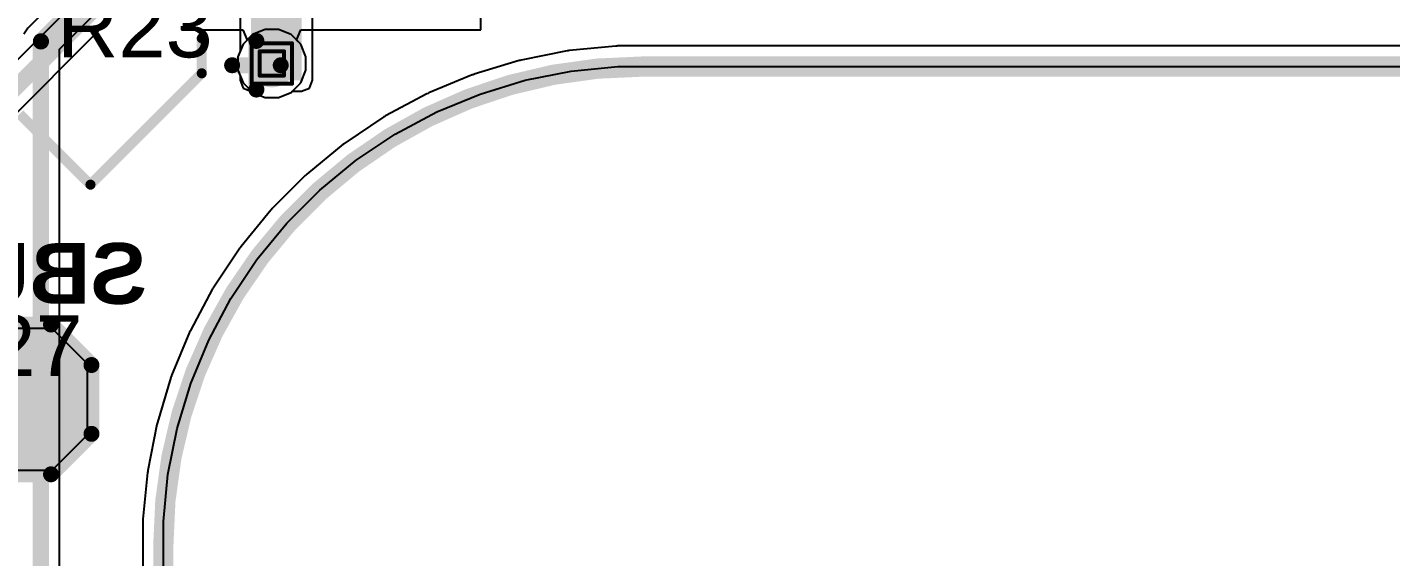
# Model space of a CAD drawing. Header units: inches. Extents: x -22 to 5433, y -13 to 5447.
# Drawn here: x 33.88 to 50.99, y 20.83 to 27.48 of the extents above; entities that cross this region are included whole.
import ezdxf

# ---------------------------------------------------------------- set-up
doc = ezdxf.new("R2010")
doc.units = ezdxf.units.IN
for name, color, linetype in [('Board_outline', 216, 'Continuous'), ('Bottom Layer', 5, 'Continuous'), ('Bottom Overlay', 54, 'Continuous'), ('Bottom Paste', 16, 'Continuous'), ('Bottom Solder', 6, 'Continuous'), ('Dimensions', 6, 'Continuous'), ('Drill Drawing', 1, 'Continuous'), ('Ground', 16, 'Continuous'), ('Multi-Layer', 9, 'Continuous'), ('Power', 76, 'Continuous'), ('Top Layer', 1, 'Continuous'), ('Top Overlay', 2, 'Continuous'), ('Via Holes', 16, 'Continuous')]:
    doc.layers.add(name, color=color, linetype=linetype)
doc.styles.add('Arial', font='', dxfattribs={"height": 0.2})
doc.styles.add('Arial_Bold', font='', dxfattribs={"height": 0.2})
doc.styles.get('Arial').set_extended_font_data('Arial')
doc.styles.get('Arial_Bold').set_extended_font_data('Arial', bold=True)

msp = doc.modelspace()

# ---------------------------------------------------------------- hatches: boundary and pattern name
at = {"layer": 'Bottom Layer'}
h = msp.add_hatch(color=5, dxfattribs=at)
edge = h.paths.add_edge_path()
edge.add_arc((31.24, 29.82), 3, 0, 360)
h = msp.add_hatch(color=5, dxfattribs=at)
edge = h.paths.add_edge_path()
edge.add_arc((36.946, 27.022), 0.3, 0, 360)
msp.add_hatch(color=5, dxfattribs=at).paths.add_polyline_path([(34.124, 23.57), (33.362, 23.57), (32.981, 23.189), (32.981, 22.427), (33.362, 22.046), (34.124, 22.046), (34.505, 22.427), (34.505, 23.189)])
at = {"layer": 'Bottom Paste'}
h = msp.add_hatch(color=16, dxfattribs=at)
edge = h.paths.add_edge_path()
edge.add_arc((31.24, 29.82), 3, 0, 360)
msp.add_hatch(color=16, dxfattribs=at).paths.add_polyline_path([(34.124, 23.57), (33.362, 23.57), (32.981, 23.189), (32.981, 22.427), (33.362, 22.046), (34.124, 22.046), (34.505, 22.427), (34.505, 23.189)])
at = {"layer": 'Bottom Solder'}
h = msp.add_hatch(color=6, dxfattribs=at)
edge = h.paths.add_edge_path()
edge.add_arc((31.24, 29.82), 3.051, 0, 360)
msp.add_hatch(color=6, dxfattribs=at).paths.add_polyline_path([(34.174, 23.671), (33.311, 23.671), (32.879, 23.239), (32.879, 22.376), (33.311, 21.944), (34.174, 21.944), (34.606, 22.376), (34.606, 23.239)])
at = {"layer": 'Ground'}
h = msp.add_hatch(color=16, dxfattribs=at)
edge = h.paths.add_edge_path()
edge.add_arc((36.946, 27.022), 0.3, 0, 360)
at = {"layer": 'Power'}
h = msp.add_hatch(color=76, dxfattribs=at)
edge = h.paths.add_edge_path()
edge.add_arc((36.946, 27.022), 0.3, 0, 360)
at = {"layer": 'Top Layer'}
msp.add_hatch(color=1, dxfattribs=at).paths.add_polyline_path([(36.684, 26.811), (37.319, 26.811), (37.319, 28.099), (36.684, 28.099)])
h = msp.add_hatch(color=1, dxfattribs=at)
edge = h.paths.add_edge_path()
edge.add_arc((36.946, 27.022), 0.3, 0, 360)
at = {"layer": 'Via Holes'}
h = msp.add_hatch(color=7, dxfattribs=at)
edge = h.paths.add_edge_path()
edge.add_arc((36.946, 27.022), 0.15, 0, 360)

# ---------------------------------------------------------------- linework, layer by layer
at = {"layer": 'Board_outline'}
for points in [[(35.584, 20.983, 0.254, 0.254, -0.414214), (41.584, 26.983, 0.254, 0.254, 0)], [(41.584, 26.983, 0.254, 0.254, 0), (52.561, 26.983, 0.254, 0.254, 0)], [(35.584, 10.007, 0.254, 0.254, 0), (35.584, 20.983, 0.254, 0.254, 0)]]:
    msp.add_lwpolyline(points, format="xyseb", dxfattribs=at)
for points in [[(41.52, 26.983, 0.127, 0.127, 1), (41.647, 26.983, 0.127, 0.127, 1)], [(41.52, 26.983, 0.127, 0.127, 1), (41.647, 26.983, 0.127, 0.127, 1)], [(35.52, 20.983, 0.127, 0.127, 1), (35.647, 20.983, 0.127, 0.127, 1)], [(35.52, 20.983, 0.127, 0.127, 1), (35.647, 20.983, 0.127, 0.127, 1)]]:
    msp.add_lwpolyline(points, format="xyseb", close=True, dxfattribs=at)
at = {"layer": 'Bottom Layer'}
for p, q in [((39.567, 27.443), (39.567, 31.81)), ((35.813, 27.492), (35.813, 27.443)), ((35.813, 27.443), (36.583, 27.443)), ((36.583, 27.443), (36.635, 27.316)), ((37.256, 27.316), (37.309, 27.443)), ((37.309, 27.443), (39.567, 27.443)), ((36.584, 27.264), (36.519, 27.107)), ((36.635, 27.316), (36.584, 27.264)), ((37.308, 27.264), (37.256, 27.316)), ((37.373, 27.107), (37.308, 27.264)), ((41.264, 27.241), (40.677, 27.183)), ((41.276, 27.24), (41.264, 27.241)), ((41.289, 27.242), (41.276, 27.24)), ((41.584, 27.242), (41.289, 27.242)), ((52.561, 27.242), (41.584, 27.242)), ((41.584, 27.242), (41.584, 27.242)), ((36.519, 27.107), (36.519, 26.937)), ((37.373, 26.937), (37.373, 27.107)), ((40.049, 27.058), (39.485, 26.887)), ((40.062, 27.06), (40.049, 27.058)), ((40.074, 27.065), (40.062, 27.06)), ((40.652, 27.18), (40.074, 27.065)), ((40.665, 27.18), (40.652, 27.18)), ((40.677, 27.183), (40.665, 27.18)), ((36.519, 26.937), (36.584, 26.78)), ((37.308, 26.78), (37.373, 26.937)), ((39.461, 26.879), (38.916, 26.653)), ((39.474, 26.881), (39.461, 26.879)), ((39.485, 26.887), (39.474, 26.881)), ((36.584, 26.78), (36.704, 26.66)), ((37.188, 26.66), (37.308, 26.78)), ((36.704, 26.66), (36.861, 26.595)), ((36.861, 26.595), (37.031, 26.595)), ((37.031, 26.595), (37.188, 26.66)), ((38.893, 26.642), (38.373, 26.364)), ((38.906, 26.646), (38.893, 26.642)), ((38.916, 26.653), (38.906, 26.646)), ((38.363, 26.356), (38.352, 26.351)), ((38.373, 26.364), (38.363, 26.356)), ((38.352, 26.351), (37.861, 26.024)), ((37.852, 26.015), (37.841, 26.009)), ((37.861, 26.024), (37.852, 26.015)), ((37.841, 26.009), (37.385, 25.635)), ((37.366, 25.618), (36.95, 25.201)), ((37.377, 25.625), (37.366, 25.618)), ((37.385, 25.635), (37.377, 25.625)), ((36.933, 25.182), (36.559, 24.726)), ((36.942, 25.19), (36.933, 25.182)), ((36.95, 25.201), (36.942, 25.19)), ((36.543, 24.706), (36.216, 24.216)), ((36.552, 24.715), (36.543, 24.706)), ((36.559, 24.726), (36.552, 24.715)), ((36.203, 24.194), (35.925, 23.674)), ((36.211, 24.204), (36.203, 24.194)), ((36.216, 24.216), (36.211, 24.204)), ((34.187, 23.697), (33.298, 23.697)), ((34.632, 23.252), (34.187, 23.697)), ((35.914, 23.651), (35.688, 23.106)), ((35.921, 23.662), (35.914, 23.651)), ((35.925, 23.674), (35.921, 23.662)), ((34.632, 22.363), (34.632, 23.252)), ((35.688, 23.106), (35.686, 23.094)), ((35.68, 23.082), (35.509, 22.518)), ((35.686, 23.094), (35.68, 23.082)), ((35.503, 22.494), (35.388, 21.915)), ((35.508, 22.505), (35.503, 22.494)), ((35.509, 22.518), (35.508, 22.505)), ((34.187, 21.919), (34.632, 22.363)), ((33.298, 21.919), (34.187, 21.919)), ((35.388, 21.915), (35.388, 21.903)), ((35.384, 21.89), (35.326, 21.304)), ((35.388, 21.903), (35.384, 21.89)), ((35.327, 21.291), (35.325, 21.278)), ((35.325, 21.278), (35.325, 20.983)), ((35.326, 21.304), (35.327, 21.291)), ((35.325, 20.983), (35.325, 10.007))]:
    msp.add_line(p, q, dxfattribs=at)
at = {"layer": 'Bottom Overlay'}
for points in [[(36.066, 26.899, 0.127, 0.127, 0), (36.066, 27.338, 0.127, 0.127, 0)], [(36.752, 26.695, 0.2, 0.2, 0), (36.752, 27.305, 0.2, 0.2, 0)], [(36.447, 27, 0.2, 0.2, 0), (37.057, 27, 0.2, 0.2, 0)], [(34.669, 25.502, 0.127, 0.127, 0), (36.066, 26.899, 0.127, 0.127, 0)], [(33.78, 26.391, 0.127, 0.127, 0), (34.669, 25.502, 0.127, 0.127, 0)], [(33.311, 23.747, 0.2, 0.2, 0), (34.174, 23.747, 0.2, 0.2, 0)], [(34.174, 23.747, 0.2, 0.2, 0), (34.682, 23.239, 0.2, 0.2, 0)], [(34.682, 22.376, 0.2, 0.2, 0), (34.682, 23.239, 0.2, 0.2, 0)], [(34.174, 21.868, 0.2, 0.2, 0), (34.682, 22.376, 0.2, 0.2, 0)], [(33.311, 21.868, 0.2, 0.2, 0), (34.174, 21.868, 0.2, 0.2, 0)]]:
    msp.add_lwpolyline(points, format="xyseb", dxfattribs=at)
for points in [[(36.035, 27.338, 0.0635, 0.0635, 1), (36.098, 27.338, 0.0635, 0.0635, 1)], [(36.702, 27.305, 0.1, 0.1, 1), (36.802, 27.305, 0.1, 0.1, 1)], [(36.397, 27, 0.1, 0.1, 1), (36.497, 27, 0.1, 0.1, 1)], [(37.007, 27, 0.1, 0.1, 1), (37.107, 27, 0.1, 0.1, 1)], [(36.035, 26.899, 0.0635, 0.0635, 1), (36.098, 26.899, 0.0635, 0.0635, 1)], [(36.035, 26.899, 0.0635, 0.0635, 1), (36.098, 26.899, 0.0635, 0.0635, 1)], [(36.702, 26.695, 0.1, 0.1, 1), (36.802, 26.695, 0.1, 0.1, 1)], [(34.638, 25.502, 0.0635, 0.0635, 1), (34.701, 25.502, 0.0635, 0.0635, 1)], [(34.638, 25.502, 0.0635, 0.0635, 1), (34.701, 25.502, 0.0635, 0.0635, 1)], [(34.124, 23.747, 0.1, 0.1, 1), (34.224, 23.747, 0.1, 0.1, 1)], [(34.124, 23.747, 0.1, 0.1, 1), (34.224, 23.747, 0.1, 0.1, 1)], [(34.632, 23.239, 0.1, 0.1, 1), (34.732, 23.239, 0.1, 0.1, 1)], [(34.632, 23.239, 0.1, 0.1, 1), (34.732, 23.239, 0.1, 0.1, 1)], [(34.632, 22.376, 0.1, 0.1, 1), (34.732, 22.376, 0.1, 0.1, 1)], [(34.632, 22.376, 0.1, 0.1, 1), (34.732, 22.376, 0.1, 0.1, 1)], [(34.124, 21.868, 0.1, 0.1, 1), (34.224, 21.868, 0.1, 0.1, 1)], [(34.124, 21.868, 0.1, 0.1, 1), (34.224, 21.868, 0.1, 0.1, 1)]]:
    msp.add_lwpolyline(points, format="xyseb", close=True, dxfattribs=at)
at = {"layer": 'Dimensions'}
for p, q in [((40.124, 26.811), (40.702, 26.926)), ((40.702, 26.926), (41.289, 26.983)), ((41.289, 26.983), (41.584, 26.983)), ((41.584, 26.983), (41.584, 26.983)), ((41.584, 26.983), (52.561, 26.983)), ((39.56, 26.639), (40.124, 26.811)), ((39.015, 26.414), (39.56, 26.639)), ((38.495, 26.136), (39.015, 26.414)), ((38.005, 25.808), (38.495, 26.136)), ((37.55, 25.434), (38.005, 25.808)), ((37.133, 25.018), (37.55, 25.434)), ((36.759, 24.562), (37.133, 25.018)), ((36.431, 24.072), (36.759, 24.562)), ((36.153, 23.552), (36.431, 24.072)), ((35.928, 23.007), (36.153, 23.552)), ((35.757, 22.443), (35.928, 23.007)), ((35.642, 21.865), (35.757, 22.443)), ((35.584, 21.278), (35.642, 21.865)), ((35.584, 20.983), (35.584, 21.278)), ((35.584, 10.007), (35.584, 20.983))]:
    msp.add_line(p, q, dxfattribs=at)
at = {"layer": 'Drill Drawing'}
for points in [[(36.692, 27.276, 0.0508, 0.0508, 0), (37.2, 27.276, 0.0508, 0.0508, 0)], [(36.692, 26.768, 0.0508, 0.0508, 0), (36.692, 27.276, 0.0508, 0.0508, 0)], [(37.2, 26.768, 0.0508, 0.0508, 0), (37.2, 27.276, 0.0508, 0.0508, 0)], [(36.793, 27.175, 0.0508, 0.0508, 0), (37.098, 27.175, 0.0508, 0.0508, 0)], [(36.793, 26.87, 0.0508, 0.0508, 0), (36.793, 27.175, 0.0508, 0.0508, 0)], [(37.098, 26.87, 0.0508, 0.0508, 0), (37.098, 27.175, 0.0508, 0.0508, 0)], [(36.793, 26.87, 0.0508, 0.0508, 0), (37.098, 26.87, 0.0508, 0.0508, 0)], [(36.692, 26.768, 0.0508, 0.0508, 0), (37.2, 26.768, 0.0508, 0.0508, 0)]]:
    msp.add_lwpolyline(points, format="xyseb", dxfattribs=at)
for points in [[(36.679, 27.276, 0.0254, 0.0254, 1), (36.704, 27.276, 0.0254, 0.0254, 1)], [(36.679, 27.276, 0.0254, 0.0254, 1), (36.704, 27.276, 0.0254, 0.0254, 1)], [(37.187, 27.276, 0.0254, 0.0254, 1), (37.212, 27.276, 0.0254, 0.0254, 1)], [(37.187, 27.276, 0.0254, 0.0254, 1), (37.212, 27.276, 0.0254, 0.0254, 1)], [(36.781, 27.175, 0.0254, 0.0254, 1), (36.806, 27.175, 0.0254, 0.0254, 1)], [(36.781, 27.175, 0.0254, 0.0254, 1), (36.806, 27.175, 0.0254, 0.0254, 1)], [(37.085, 27.175, 0.0254, 0.0254, 1), (37.111, 27.175, 0.0254, 0.0254, 1)], [(37.085, 27.175, 0.0254, 0.0254, 1), (37.111, 27.175, 0.0254, 0.0254, 1)], [(36.781, 26.87, 0.0254, 0.0254, 1), (36.806, 26.87, 0.0254, 0.0254, 1)], [(36.781, 26.87, 0.0254, 0.0254, 1), (36.806, 26.87, 0.0254, 0.0254, 1)], [(37.085, 26.87, 0.0254, 0.0254, 1), (37.111, 26.87, 0.0254, 0.0254, 1)], [(37.085, 26.87, 0.0254, 0.0254, 1), (37.111, 26.87, 0.0254, 0.0254, 1)], [(36.679, 26.768, 0.0254, 0.0254, 1), (36.704, 26.768, 0.0254, 0.0254, 1)], [(36.679, 26.768, 0.0254, 0.0254, 1), (36.704, 26.768, 0.0254, 0.0254, 1)], [(37.187, 26.768, 0.0254, 0.0254, 1), (37.212, 26.768, 0.0254, 0.0254, 1)], [(37.187, 26.768, 0.0254, 0.0254, 1), (37.212, 26.768, 0.0254, 0.0254, 1)]]:
    msp.add_lwpolyline(points, format="xyseb", close=True, dxfattribs=at)
at = {"layer": 'Ground'}
for p, q in [((34.656, 27.974), (26.512, 19.831)), ((24.563, 17.222), (34.917, 27.577)), ((36.704, 27.384), (36.584, 27.264)), ((36.861, 27.449), (36.704, 27.384)), ((37.031, 27.449), (36.861, 27.449)), ((37.188, 27.384), (37.031, 27.449)), ((37.308, 27.264), (37.188, 27.384)), ((36.584, 27.264), (36.519, 27.107)), ((37.373, 27.107), (37.308, 27.264)), ((41.264, 27.241), (40.677, 27.183)), ((41.276, 27.24), (41.264, 27.241)), ((41.289, 27.242), (41.276, 27.24)), ((41.584, 27.242), (41.289, 27.242)), ((52.561, 27.242), (41.584, 27.242)), ((41.584, 27.242), (41.584, 27.242)), ((36.519, 27.107), (36.519, 26.937)), ((37.373, 26.937), (37.373, 27.107)), ((40.049, 27.058), (39.485, 26.887)), ((40.062, 27.06), (40.049, 27.058)), ((40.074, 27.065), (40.062, 27.06)), ((40.652, 27.18), (40.074, 27.065)), ((40.665, 27.18), (40.652, 27.18)), ((40.677, 27.183), (40.665, 27.18)), ((36.519, 26.937), (36.584, 26.78)), ((37.308, 26.78), (37.373, 26.937)), ((39.461, 26.879), (38.916, 26.653)), ((39.474, 26.881), (39.461, 26.879)), ((39.485, 26.887), (39.474, 26.881)), ((36.584, 26.78), (36.704, 26.66)), ((37.188, 26.66), (37.308, 26.78)), ((36.704, 26.66), (36.861, 26.595)), ((36.861, 26.595), (37.031, 26.595)), ((37.031, 26.595), (37.188, 26.66)), ((38.893, 26.642), (38.373, 26.364)), ((38.906, 26.646), (38.893, 26.642)), ((38.916, 26.653), (38.906, 26.646)), ((38.363, 26.356), (38.352, 26.351)), ((38.373, 26.364), (38.363, 26.356)), ((38.352, 26.351), (37.861, 26.024)), ((37.852, 26.015), (37.841, 26.009)), ((37.861, 26.024), (37.852, 26.015)), ((37.841, 26.009), (37.385, 25.635)), ((37.366, 25.618), (36.95, 25.201)), ((37.377, 25.625), (37.366, 25.618)), ((37.385, 25.635), (37.377, 25.625)), ((36.933, 25.182), (36.559, 24.726)), ((36.942, 25.19), (36.933, 25.182)), ((36.95, 25.201), (36.942, 25.19)), ((36.543, 24.706), (36.216, 24.216)), ((36.552, 24.715), (36.543, 24.706)), ((36.559, 24.726), (36.552, 24.715)), ((36.203, 24.194), (35.925, 23.674)), ((36.211, 24.204), (36.203, 24.194)), ((36.216, 24.216), (36.211, 24.204)), ((35.914, 23.651), (35.688, 23.106)), ((35.921, 23.662), (35.914, 23.651)), ((35.925, 23.674), (35.921, 23.662)), ((35.688, 23.106), (35.686, 23.094)), ((35.68, 23.082), (35.509, 22.518)), ((35.686, 23.094), (35.68, 23.082)), ((35.503, 22.494), (35.388, 21.915)), ((35.508, 22.505), (35.503, 22.494)), ((35.509, 22.518), (35.508, 22.505)), ((35.388, 21.915), (35.388, 21.903)), ((35.384, 21.89), (35.326, 21.304)), ((35.388, 21.903), (35.384, 21.89)), ((35.327, 21.291), (35.325, 21.278)), ((35.325, 21.278), (35.325, 20.983)), ((35.326, 21.304), (35.327, 21.291)), ((35.325, 20.983), (35.325, 10.007))]:
    msp.add_line(p, q, dxfattribs=at)
msp.add_lwpolyline([(24.398, 17.387, 0.203, 0.203, 0), (34.821, 27.81, 0.203, 0.203, 0)], format="xyseb", dxfattribs=at)
at = {"layer": 'Multi-Layer'}
for p, q in [((40.124, 26.811), (40.702, 26.926)), ((40.702, 26.926), (41.289, 26.983)), ((41.289, 26.983), (41.584, 26.983)), ((41.584, 26.983), (41.584, 26.983)), ((41.584, 26.983), (52.561, 26.983)), ((39.56, 26.639), (40.124, 26.811)), ((39.015, 26.414), (39.56, 26.639)), ((38.495, 26.136), (39.015, 26.414)), ((38.005, 25.808), (38.495, 26.136)), ((37.55, 25.434), (38.005, 25.808)), ((37.133, 25.018), (37.55, 25.434)), ((36.759, 24.562), (37.133, 25.018)), ((36.431, 24.072), (36.759, 24.562)), ((36.153, 23.552), (36.431, 24.072)), ((35.928, 23.007), (36.153, 23.552)), ((35.757, 22.443), (35.928, 23.007)), ((35.642, 21.865), (35.757, 22.443)), ((35.584, 21.278), (35.642, 21.865)), ((35.584, 20.983), (35.584, 21.278)), ((35.584, 10.007), (35.584, 20.983))]:
    msp.add_line(p, q, dxfattribs=at)
at = {"layer": 'Power'}
for p, q in [((35.156, 28.736), (33.883, 27.464)), ((34.281, 27.202), (35.417, 28.339)), ((33.883, 27.464), (33.832, 27.388)), ((41.264, 27.241), (40.677, 27.183)), ((41.276, 27.24), (41.264, 27.241)), ((41.289, 27.242), (41.276, 27.24)), ((41.584, 27.242), (41.289, 27.242)), ((52.561, 27.242), (41.584, 27.242)), ((41.584, 27.242), (41.584, 27.242)), ((34.281, 18.919), (34.281, 27.202)), ((40.049, 27.058), (39.485, 26.887)), ((40.062, 27.06), (40.049, 27.058)), ((40.074, 27.065), (40.062, 27.06)), ((40.652, 27.18), (40.074, 27.065)), ((40.665, 27.18), (40.652, 27.18)), ((40.677, 27.183), (40.665, 27.18)), ((39.461, 26.879), (38.916, 26.653)), ((39.474, 26.881), (39.461, 26.879)), ((39.485, 26.887), (39.474, 26.881)), ((38.893, 26.642), (38.373, 26.364)), ((38.906, 26.646), (38.893, 26.642)), ((38.916, 26.653), (38.906, 26.646)), ((38.363, 26.356), (38.352, 26.351)), ((38.373, 26.364), (38.363, 26.356)), ((38.352, 26.351), (37.861, 26.024)), ((37.852, 26.015), (37.841, 26.009)), ((37.861, 26.024), (37.852, 26.015)), ((37.841, 26.009), (37.385, 25.635)), ((37.366, 25.618), (36.95, 25.201)), ((37.377, 25.625), (37.366, 25.618)), ((37.385, 25.635), (37.377, 25.625)), ((36.933, 25.182), (36.559, 24.726)), ((36.942, 25.19), (36.933, 25.182)), ((36.95, 25.201), (36.942, 25.19)), ((36.543, 24.706), (36.216, 24.216)), ((36.552, 24.715), (36.543, 24.706)), ((36.559, 24.726), (36.552, 24.715)), ((36.203, 24.194), (35.925, 23.674)), ((36.211, 24.204), (36.203, 24.194)), ((36.216, 24.216), (36.211, 24.204)), ((35.914, 23.651), (35.688, 23.106)), ((35.921, 23.662), (35.914, 23.651)), ((35.925, 23.674), (35.921, 23.662)), ((35.688, 23.106), (35.686, 23.094)), ((35.68, 23.082), (35.509, 22.518)), ((35.686, 23.094), (35.68, 23.082)), ((35.503, 22.494), (35.388, 21.915)), ((35.508, 22.505), (35.503, 22.494)), ((35.509, 22.518), (35.508, 22.505)), ((35.388, 21.915), (35.388, 21.903)), ((35.384, 21.89), (35.326, 21.304)), ((35.388, 21.903), (35.384, 21.89)), ((35.327, 21.291), (35.325, 21.278)), ((35.325, 21.278), (35.325, 20.983)), ((35.326, 21.304), (35.327, 21.291)), ((35.325, 20.983), (35.325, 10.007))]:
    msp.add_line(p, q, dxfattribs=at)
for points in [[(34.047, 27.299, 0.203, 0.203, 0), (35.32, 28.572, 0.203, 0.203, 0)], [(34.047, 18.919, 0.203, 0.203, 0), (34.047, 27.299, 0.203, 0.203, 0)]]:
    msp.add_lwpolyline(points, format="xyseb", dxfattribs=at)
msp.add_lwpolyline([(33.997, 27.299, 0.102, 0.102, 1), (34.098, 27.299, 0.102, 0.102, 1)], format="xyseb", close=True, dxfattribs=at)
msp.add_lwpolyline([(33.997, 27.299, 0.102, 0.102, 1), (34.098, 27.299, 0.102, 0.102, 1)], format="xyseb", close=True, dxfattribs=at)
at = {"layer": 'Top Layer'}
for p, q in [((36.547, 28.099), (36.547, 27.175)), ((37.457, 26.811), (37.457, 28.099)), ((41.264, 27.241), (40.677, 27.183)), ((41.276, 27.24), (41.264, 27.241)), ((41.289, 27.242), (41.276, 27.24)), ((41.584, 27.242), (41.289, 27.242)), ((52.561, 27.242), (41.584, 27.242)), ((41.584, 27.242), (41.584, 27.242)), ((36.547, 27.175), (36.519, 27.107)), ((36.519, 27.107), (36.519, 26.937)), ((40.049, 27.058), (39.485, 26.887)), ((40.062, 27.06), (40.049, 27.058)), ((40.074, 27.065), (40.062, 27.06)), ((40.652, 27.18), (40.074, 27.065)), ((40.665, 27.18), (40.652, 27.18)), ((40.677, 27.183), (40.665, 27.18)), ((36.519, 26.937), (36.547, 26.869)), ((36.547, 26.869), (36.547, 26.811)), ((39.461, 26.879), (38.916, 26.653)), ((39.474, 26.881), (39.461, 26.879)), ((39.485, 26.887), (39.474, 26.881)), ((36.547, 26.811), (36.587, 26.713)), ((36.587, 26.713), (36.684, 26.673)), ((37.319, 26.673), (37.417, 26.713)), ((37.417, 26.713), (37.457, 26.811)), ((36.684, 26.673), (36.691, 26.673)), ((36.691, 26.673), (36.704, 26.66)), ((36.704, 26.66), (36.861, 26.595)), ((36.861, 26.595), (37.031, 26.595)), ((37.031, 26.595), (37.188, 26.66)), ((37.188, 26.66), (37.201, 26.673)), ((37.201, 26.673), (37.319, 26.673)), ((38.893, 26.642), (38.373, 26.364)), ((38.906, 26.646), (38.893, 26.642)), ((38.916, 26.653), (38.906, 26.646)), ((38.363, 26.356), (38.352, 26.351)), ((38.373, 26.364), (38.363, 26.356)), ((38.352, 26.351), (37.861, 26.024)), ((37.852, 26.015), (37.841, 26.009)), ((37.861, 26.024), (37.852, 26.015)), ((37.841, 26.009), (37.385, 25.635)), ((37.366, 25.618), (36.95, 25.201)), ((37.377, 25.625), (37.366, 25.618)), ((37.385, 25.635), (37.377, 25.625)), ((36.933, 25.182), (36.559, 24.726)), ((36.942, 25.19), (36.933, 25.182)), ((36.95, 25.201), (36.942, 25.19)), ((36.543, 24.706), (36.216, 24.216)), ((36.552, 24.715), (36.543, 24.706)), ((36.559, 24.726), (36.552, 24.715)), ((36.203, 24.194), (35.925, 23.674)), ((36.211, 24.204), (36.203, 24.194)), ((36.216, 24.216), (36.211, 24.204)), ((35.914, 23.651), (35.688, 23.106)), ((35.921, 23.662), (35.914, 23.651)), ((35.925, 23.674), (35.921, 23.662)), ((35.688, 23.106), (35.686, 23.094)), ((35.68, 23.082), (35.509, 22.518)), ((35.686, 23.094), (35.68, 23.082)), ((35.503, 22.494), (35.388, 21.915)), ((35.508, 22.505), (35.503, 22.494)), ((35.509, 22.518), (35.508, 22.505)), ((35.388, 21.915), (35.388, 21.903)), ((35.384, 21.89), (35.326, 21.304)), ((35.388, 21.903), (35.384, 21.89)), ((35.327, 21.291), (35.325, 21.278)), ((35.325, 21.278), (35.325, 20.983)), ((35.326, 21.304), (35.327, 21.291)), ((35.325, 20.983), (35.325, 10.007))]:
    msp.add_line(p, q, dxfattribs=at)

# ---------------------------------------------------------------- texts
at = {"layer": 'Bottom Overlay', "style": 'Arial_Bold', "text_generation_flag": 2}
msp.add_text('SBUS_TX', height=0.762, rotation=360, dxfattribs=at).set_placement((35.377, 24.007))
at = {"layer": 'Top Overlay', "style": 'Arial'}
for s, p in [('R23', (34.251, 27.099)), ('C27', (32.619, 23.102))]:
    msp.add_text(s, height=0.762, dxfattribs=at).set_placement(p)

doc.saveas('drawing.dxf')
